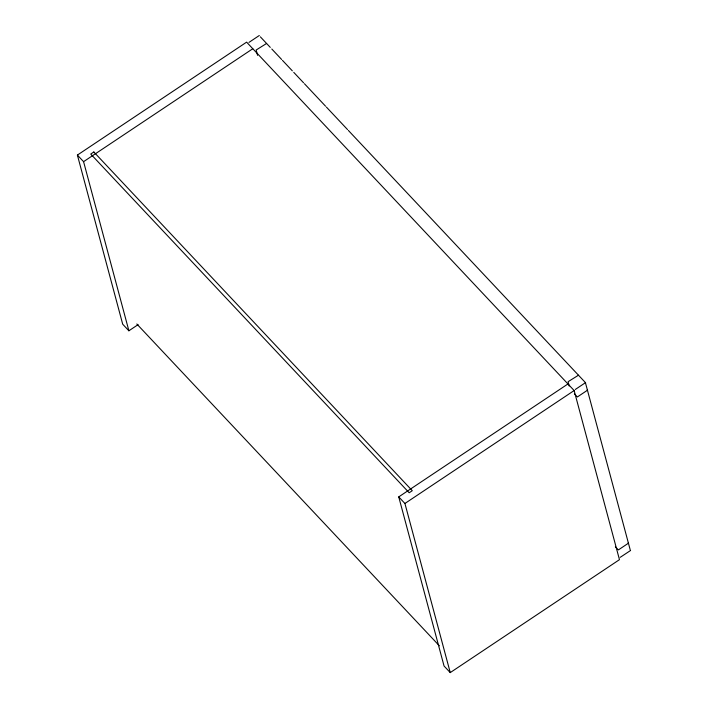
<?xml version="1.0" encoding="UTF-8"?>
<svg xmlns="http://www.w3.org/2000/svg" width="708" height="708" viewBox="0 0 708 708"><rect width="100%" height="100%" fill="white"/><g stroke="black" fill="none" stroke-linecap="round" stroke-linejoin="round"><path stroke-width="1.06" d="M585.613 382.577L575.285 389.48M138.095 324.645L128.891 330.786L122.705 324.202L77.393 155.079L246.614 42.144L574.144 390.542L619.465 559.665L450.244 672.6L444.058 666.016L398.737 496.892L567.958 383.957M128.891 330.786L83.579 161.663L252.8 48.728M450.244 672.6L404.923 503.476L574.144 390.542M259.305 35.497L248.951 42.409M260.367 36.843L270.279 47.392M271.792 49.002L281.642 59.472M282.483 60.375L292.324 70.844M293.758 72.366L303.608 82.836M304.44 83.721L325.574 106.209M326.397 107.076L347.539 129.573M348.345 130.422L585.392 382.568L630.2 549.815M587.304 389.71L587.56 390.161L577.392 396.949L574.392 393.887M628.288 542.673L628.545 543.125L618.403 549.895L615.376 546.85M77.393 155.079L83.579 161.663M398.737 496.892L404.923 503.476M136.812 323.981L439.358 645.802M620.226 557.329L630.598 550.47M578.471 375.213L568.099 381.692L569.17 386.028M266.589 43.462L256.172 49.994L257.57 55.33M93.845 151.972L90.739 154.043L409.171 492.768L412.277 490.697L93.845 151.972"/></g></svg>
